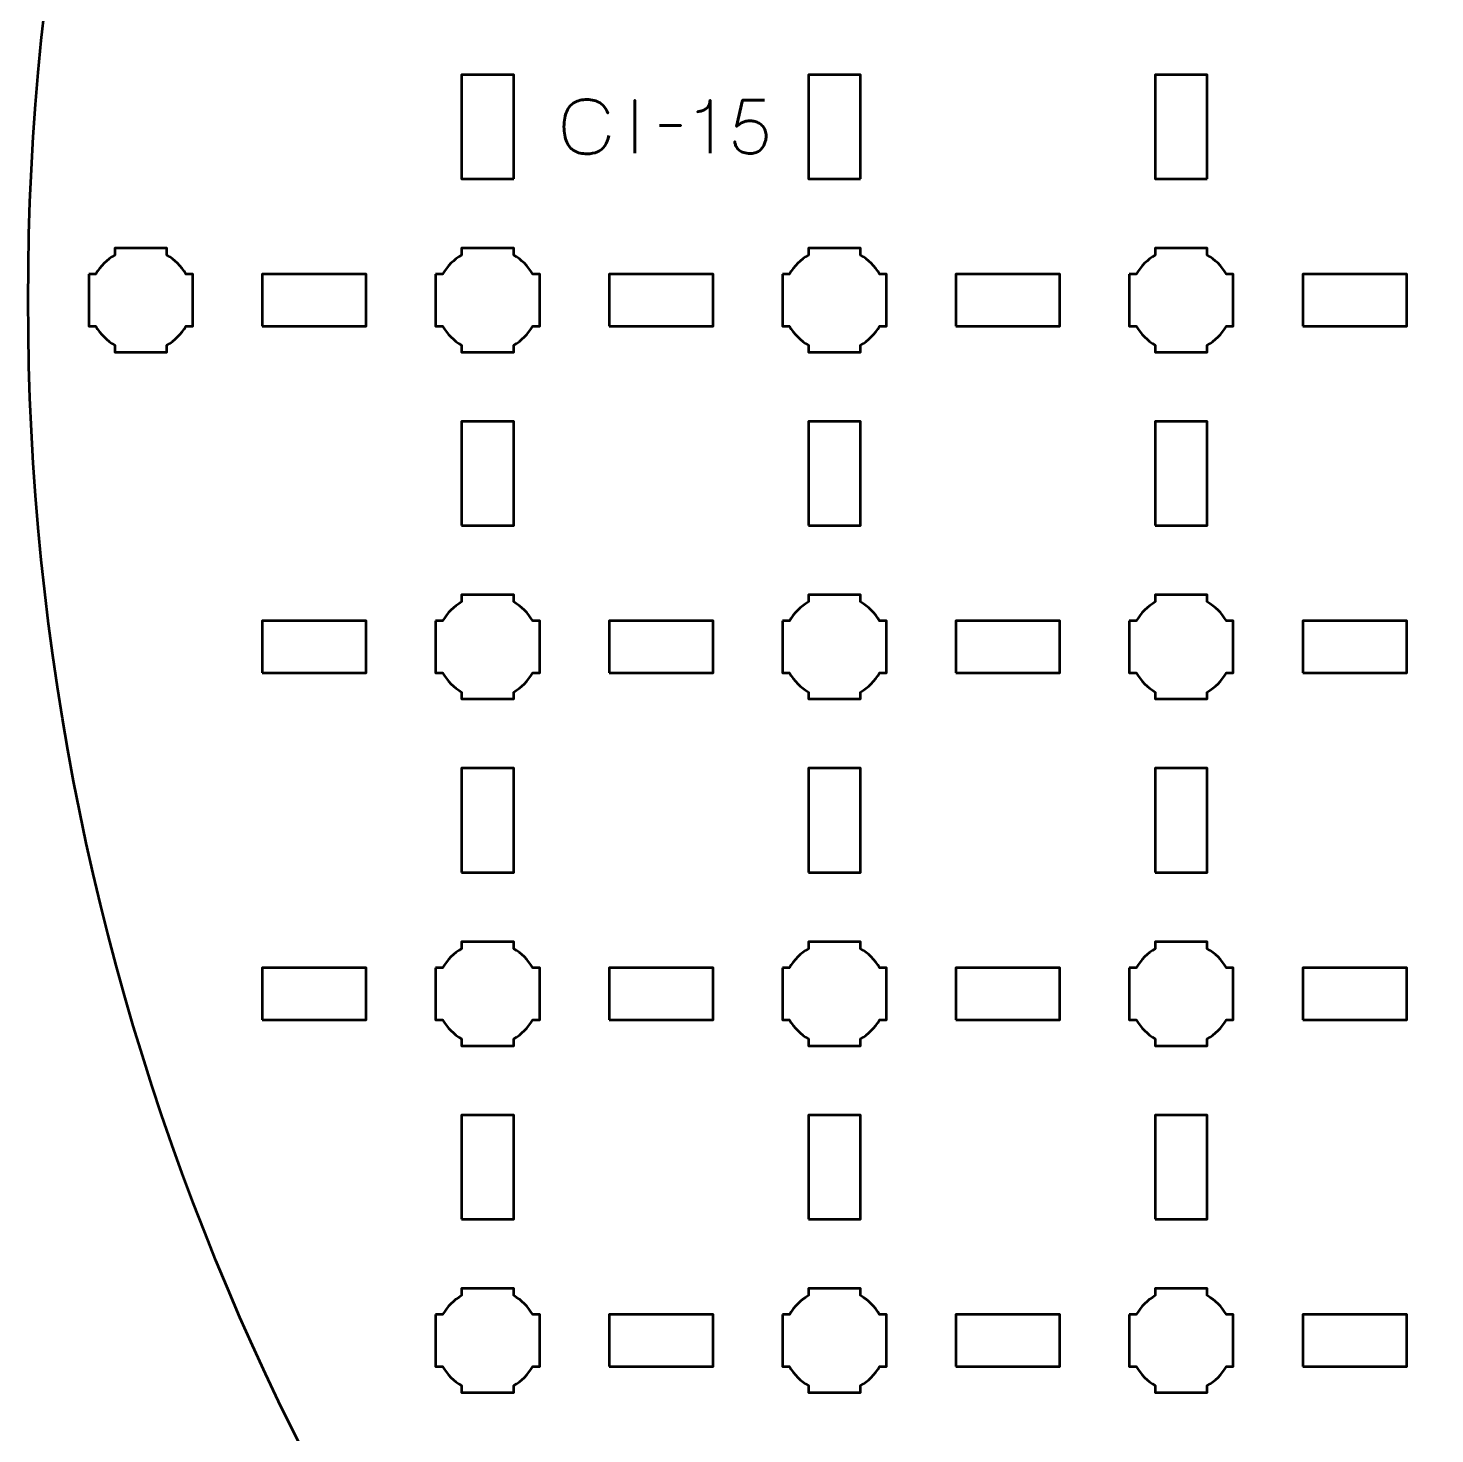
# Model space of a CAD drawing. Header units: centimetres. Extents: x -25.1 to 4.2, y -29.5 to -0.2.
# Drawn here: x -25.15 to -17.04, y -21.39 to -13.28 of the extents above; entities that cross this region are included whole.
import ezdxf

# ---------------------------------------------------------------- set-up
doc = ezdxf.new("R2010")
doc.units = ezdxf.units.CM
doc.header["$MEASUREMENT"] = 0
doc.layers.add('Layer 1', color=7, linetype='Continuous')

msp = doc.modelspace()

# ---------------------------------------------------------------- linework, layer by layer
at = {"layer": 'Layer 1', "lineweight": 53}
for points in [[(-23.8, -15), (-23.2, -15), (-23.2, -14.7), (-23.8, -14.7), (-23.8, -15)], [(-21.8, -15), (-21.2, -15), (-21.2, -14.7), (-21.8, -14.7), (-21.8, -15)], [(-19.8, -15), (-19.2, -15), (-19.2, -14.7), (-19.8, -14.7), (-19.8, -15)], [(-17.8, -15), (-17.2, -15), (-17.2, -14.7), (-17.8, -14.7), (-17.8, -15)], [(-22.65, -16.15), (-22.35, -16.15), (-22.35, -15.55), (-22.65, -15.55), (-22.65, -16.15)], [(-20.65, -16.15), (-20.35, -16.15), (-20.35, -15.55), (-20.65, -15.55), (-20.65, -16.15)], [(-18.65, -16.15), (-18.35, -16.15), (-18.35, -15.55), (-18.65, -15.55), (-18.65, -16.15)], [(-23.8, -17), (-23.2, -17), (-23.2, -16.7), (-23.8, -16.7), (-23.8, -17)], [(-21.8, -17), (-21.2, -17), (-21.2, -16.7), (-21.8, -16.7), (-21.8, -17)], [(-19.8, -17), (-19.2, -17), (-19.2, -16.7), (-19.8, -16.7), (-19.8, -17)], [(-17.8, -17), (-17.2, -17), (-17.2, -16.7), (-17.8, -16.7), (-17.8, -17)], [(-22.65, -18.15), (-22.35, -18.15), (-22.35, -17.55), (-22.65, -17.55), (-22.65, -18.15)], [(-20.65, -18.15), (-20.35, -18.15), (-20.35, -17.55), (-20.65, -17.55), (-20.65, -18.15)], [(-18.65, -18.15), (-18.35, -18.15), (-18.35, -17.55), (-18.65, -17.55), (-18.65, -18.15)], [(-23.8, -19), (-23.2, -19), (-23.2, -18.7), (-23.8, -18.7), (-23.8, -19)], [(-21.8, -19), (-21.2, -19), (-21.2, -18.7), (-21.8, -18.7), (-21.8, -19)], [(-19.8, -19), (-19.2, -19), (-19.2, -18.7), (-19.8, -18.7), (-19.8, -19)], [(-17.8, -19), (-17.2, -19), (-17.2, -18.7), (-17.8, -18.7), (-17.8, -19)], [(-22.65, -20.15), (-22.35, -20.15), (-22.35, -19.55), (-22.65, -19.55), (-22.65, -20.15)], [(-20.65, -20.15), (-20.35, -20.15), (-20.35, -19.55), (-20.65, -19.55), (-20.65, -20.15)], [(-18.65, -20.15), (-18.35, -20.15), (-18.35, -19.55), (-18.65, -19.55), (-18.65, -20.15)], [(-21.8, -21), (-21.2, -21), (-21.2, -20.7), (-21.8, -20.7), (-21.8, -21)], [(-19.8, -21), (-19.2, -21), (-19.2, -20.7), (-19.8, -20.7), (-19.8, -21)], [(-17.8, -21), (-17.2, -21), (-17.2, -20.7), (-17.8, -20.7), (-17.8, -21)]]:
    msp.add_lwpolyline(points, close=True, dxfattribs=at)
at = {"layer": 'Layer 1', "color": 250, "lineweight": 53}
msp.add_ellipse((-10.5, -14.85), major_axis=(0, 14.65), ratio=1, dxfattribs=at)
at = {"layer": 'Layer 1', "lineweight": 53}
for points, knots in [([(-22.35002, -14.15), (-22.35002, -14.15), (-22.65002, -14.15), (-22.65002, -14.15), (-22.65002, -14.15), (-22.65002, -14.15), (-22.65002, -13.55), (-22.65002, -13.55), (-22.65002, -13.55), (-22.65002, -13.55), (-22.35002, -13.55), (-22.35002, -13.55), (-22.35002, -13.55), (-22.35002, -13.55), (-22.35002, -14.15), (-22.35002, -14.15)], [0, 0, 0, 0, 0.25, 0.25, 0.25, 0.25, 0.5, 0.5, 0.5, 0.5, 0.75, 0.75, 0.75, 0.75, 1, 1, 1, 1]), ([(-20.35002, -14.15), (-20.35002, -14.15), (-20.65002, -14.15), (-20.65002, -14.15), (-20.65002, -14.15), (-20.65002, -14.15), (-20.65002, -13.55), (-20.65002, -13.55), (-20.65002, -13.55), (-20.65002, -13.55), (-20.35002, -13.55), (-20.35002, -13.55), (-20.35002, -13.55), (-20.35002, -13.55), (-20.35002, -14.15), (-20.35002, -14.15)], [0, 0, 0, 0, 0.25, 0.25, 0.25, 0.25, 0.5, 0.5, 0.5, 0.5, 0.75, 0.75, 0.75, 0.75, 1, 1, 1, 1]), ([(-18.35002, -14.15), (-18.35002, -14.15), (-18.65002, -14.15), (-18.65002, -14.15), (-18.65002, -14.15), (-18.65002, -14.15), (-18.65002, -13.55), (-18.65002, -13.55), (-18.65002, -13.55), (-18.65002, -13.55), (-18.35002, -13.55), (-18.35002, -13.55), (-18.35002, -13.55), (-18.35002, -13.55), (-18.35002, -14.15), (-18.35002, -14.15)], [0, 0, 0, 0, 0.25, 0.25, 0.25, 0.25, 0.5, 0.5, 0.5, 0.5, 0.75, 0.75, 0.75, 0.75, 1, 1, 1, 1]), ([(-24.8, -14.7), (-24.8, -14.7), (-24.75985, -14.7), (-24.75985, -14.7), (-24.75985, -14.7), (-24.7335, -14.65447), (-24.69553, -14.6165), (-24.65, -14.59015), (-24.65, -14.59015), (-24.65, -14.59015), (-24.65, -14.55), (-24.65, -14.55), (-24.65, -14.55), (-24.65, -14.55), (-24.5, -14.55), (-24.5, -14.55), (-24.5, -14.55), (-24.5, -14.55), (-24.35, -14.55), (-24.35, -14.55), (-24.35, -14.55), (-24.35, -14.55), (-24.35, -14.59015), (-24.35, -14.59015), (-24.35, -14.59015), (-24.30447, -14.6165), (-24.2665, -14.65447), (-24.24015, -14.7), (-24.24015, -14.7), (-24.24015, -14.7), (-24.2, -14.7), (-24.2, -14.7), (-24.2, -14.7), (-24.2, -14.7), (-24.2, -14.85), (-24.2, -14.85), (-24.2, -14.85), (-24.2, -14.85), (-24.2, -15), (-24.2, -15), (-24.2, -15), (-24.2, -15), (-24.24015, -15), (-24.24015, -15), (-24.24015, -15), (-24.2665, -15.04553), (-24.30447, -15.0835), (-24.35, -15.10985), (-24.35, -15.10985), (-24.35, -15.10985), (-24.35, -15.15), (-24.35, -15.15), (-24.35, -15.15), (-24.35, -15.15), (-24.5, -15.15), (-24.5, -15.15), (-24.5, -15.15), (-24.5, -15.15), (-24.65, -15.15), (-24.65, -15.15), (-24.65, -15.15), (-24.65, -15.15), (-24.65, -15.10985), (-24.65, -15.10985), (-24.65, -15.10985), (-24.69553, -15.0835), (-24.7335, -15.04553), (-24.75985, -15), (-24.75985, -15), (-24.75985, -15), (-24.8, -15), (-24.8, -15), (-24.8, -15), (-24.8, -15), (-24.8, -14.85), (-24.8, -14.85), (-24.8, -14.85), (-24.8, -14.85), (-24.8, -14.7), (-24.8, -14.7)], [0, 0, 0, 0, 0.05, 0.05, 0.05, 0.05, 0.1, 0.1, 0.1, 0.1, 0.15, 0.15, 0.15, 0.15, 0.2, 0.2, 0.2, 0.2, 0.25, 0.25, 0.25, 0.25, 0.3, 0.3, 0.3, 0.3, 0.35, 0.35, 0.35, 0.35, 0.4, 0.4, 0.4, 0.4, 0.45, 0.45, 0.45, 0.45, 0.5, 0.5, 0.5, 0.5, 0.55, 0.55, 0.55, 0.55, 0.6, 0.6, 0.6, 0.6, 0.65, 0.65, 0.65, 0.65, 0.7, 0.7, 0.7, 0.7, 0.75, 0.75, 0.75, 0.75, 0.8, 0.8, 0.8, 0.8, 0.85, 0.85, 0.85, 0.85, 0.9, 0.9, 0.9, 0.9, 0.95, 0.95, 0.95, 0.95, 1, 1, 1, 1]), ([(-22.8, -14.7), (-22.8, -14.7), (-22.75985, -14.7), (-22.75985, -14.7), (-22.75985, -14.7), (-22.7335, -14.65447), (-22.69553, -14.6165), (-22.65, -14.59015), (-22.65, -14.59015), (-22.65, -14.59015), (-22.65, -14.55), (-22.65, -14.55), (-22.65, -14.55), (-22.65, -14.55), (-22.5, -14.55), (-22.5, -14.55), (-22.5, -14.55), (-22.5, -14.55), (-22.35, -14.55), (-22.35, -14.55), (-22.35, -14.55), (-22.35, -14.55), (-22.35, -14.59015), (-22.35, -14.59015), (-22.35, -14.59015), (-22.30447, -14.6165), (-22.2665, -14.65447), (-22.24015, -14.7), (-22.24015, -14.7), (-22.24015, -14.7), (-22.2, -14.7), (-22.2, -14.7), (-22.2, -14.7), (-22.2, -14.7), (-22.2, -14.85), (-22.2, -14.85), (-22.2, -14.85), (-22.2, -14.85), (-22.2, -15), (-22.2, -15), (-22.2, -15), (-22.2, -15), (-22.24015, -15), (-22.24015, -15), (-22.24015, -15), (-22.2665, -15.04553), (-22.30447, -15.0835), (-22.35, -15.10985), (-22.35, -15.10985), (-22.35, -15.10985), (-22.35, -15.15), (-22.35, -15.15), (-22.35, -15.15), (-22.35, -15.15), (-22.5, -15.15), (-22.5, -15.15), (-22.5, -15.15), (-22.5, -15.15), (-22.65, -15.15), (-22.65, -15.15), (-22.65, -15.15), (-22.65, -15.15), (-22.65, -15.10985), (-22.65, -15.10985), (-22.65, -15.10985), (-22.69553, -15.0835), (-22.7335, -15.04553), (-22.75985, -15), (-22.75985, -15), (-22.75985, -15), (-22.8, -15), (-22.8, -15), (-22.8, -15), (-22.8, -15), (-22.8, -14.85), (-22.8, -14.85), (-22.8, -14.85), (-22.8, -14.85), (-22.8, -14.7), (-22.8, -14.7)], [0, 0, 0, 0, 0.05, 0.05, 0.05, 0.05, 0.1, 0.1, 0.1, 0.1, 0.15, 0.15, 0.15, 0.15, 0.2, 0.2, 0.2, 0.2, 0.25, 0.25, 0.25, 0.25, 0.3, 0.3, 0.3, 0.3, 0.35, 0.35, 0.35, 0.35, 0.4, 0.4, 0.4, 0.4, 0.45, 0.45, 0.45, 0.45, 0.5, 0.5, 0.5, 0.5, 0.55, 0.55, 0.55, 0.55, 0.6, 0.6, 0.6, 0.6, 0.65, 0.65, 0.65, 0.65, 0.7, 0.7, 0.7, 0.7, 0.75, 0.75, 0.75, 0.75, 0.8, 0.8, 0.8, 0.8, 0.85, 0.85, 0.85, 0.85, 0.9, 0.9, 0.9, 0.9, 0.95, 0.95, 0.95, 0.95, 1, 1, 1, 1]), ([(-20.8, -14.7), (-20.8, -14.7), (-20.75985, -14.7), (-20.75985, -14.7), (-20.75985, -14.7), (-20.7335, -14.65447), (-20.69553, -14.6165), (-20.65, -14.59015), (-20.65, -14.59015), (-20.65, -14.59015), (-20.65, -14.55), (-20.65, -14.55), (-20.65, -14.55), (-20.65, -14.55), (-20.5, -14.55), (-20.5, -14.55), (-20.5, -14.55), (-20.5, -14.55), (-20.35, -14.55), (-20.35, -14.55), (-20.35, -14.55), (-20.35, -14.55), (-20.35, -14.59015), (-20.35, -14.59015), (-20.35, -14.59015), (-20.30447, -14.6165), (-20.2665, -14.65447), (-20.24015, -14.7), (-20.24015, -14.7), (-20.24015, -14.7), (-20.2, -14.7), (-20.2, -14.7), (-20.2, -14.7), (-20.2, -14.7), (-20.2, -14.85), (-20.2, -14.85), (-20.2, -14.85), (-20.2, -14.85), (-20.2, -15), (-20.2, -15), (-20.2, -15), (-20.2, -15), (-20.24015, -15), (-20.24015, -15), (-20.24015, -15), (-20.2665, -15.04553), (-20.30447, -15.0835), (-20.35, -15.10985), (-20.35, -15.10985), (-20.35, -15.10985), (-20.35, -15.15), (-20.35, -15.15), (-20.35, -15.15), (-20.35, -15.15), (-20.5, -15.15), (-20.5, -15.15), (-20.5, -15.15), (-20.5, -15.15), (-20.65, -15.15), (-20.65, -15.15), (-20.65, -15.15), (-20.65, -15.15), (-20.65, -15.10985), (-20.65, -15.10985), (-20.65, -15.10985), (-20.69553, -15.0835), (-20.7335, -15.04553), (-20.75985, -15), (-20.75985, -15), (-20.75985, -15), (-20.8, -15), (-20.8, -15), (-20.8, -15), (-20.8, -15), (-20.8, -14.85), (-20.8, -14.85), (-20.8, -14.85), (-20.8, -14.85), (-20.8, -14.7), (-20.8, -14.7)], [0, 0, 0, 0, 0.05, 0.05, 0.05, 0.05, 0.1, 0.1, 0.1, 0.1, 0.15, 0.15, 0.15, 0.15, 0.2, 0.2, 0.2, 0.2, 0.25, 0.25, 0.25, 0.25, 0.3, 0.3, 0.3, 0.3, 0.35, 0.35, 0.35, 0.35, 0.4, 0.4, 0.4, 0.4, 0.45, 0.45, 0.45, 0.45, 0.5, 0.5, 0.5, 0.5, 0.55, 0.55, 0.55, 0.55, 0.6, 0.6, 0.6, 0.6, 0.65, 0.65, 0.65, 0.65, 0.7, 0.7, 0.7, 0.7, 0.75, 0.75, 0.75, 0.75, 0.8, 0.8, 0.8, 0.8, 0.85, 0.85, 0.85, 0.85, 0.9, 0.9, 0.9, 0.9, 0.95, 0.95, 0.95, 0.95, 1, 1, 1, 1]), ([(-18.8, -14.7), (-18.8, -14.7), (-18.75985, -14.7), (-18.75985, -14.7), (-18.75985, -14.7), (-18.7335, -14.65447), (-18.69553, -14.6165), (-18.65, -14.59015), (-18.65, -14.59015), (-18.65, -14.59015), (-18.65, -14.55), (-18.65, -14.55), (-18.65, -14.55), (-18.65, -14.55), (-18.5, -14.55), (-18.5, -14.55), (-18.5, -14.55), (-18.5, -14.55), (-18.35, -14.55), (-18.35, -14.55), (-18.35, -14.55), (-18.35, -14.55), (-18.35, -14.59015), (-18.35, -14.59015), (-18.35, -14.59015), (-18.30447, -14.6165), (-18.2665, -14.65447), (-18.24015, -14.7), (-18.24015, -14.7), (-18.24015, -14.7), (-18.2, -14.7), (-18.2, -14.7), (-18.2, -14.7), (-18.2, -14.7), (-18.2, -14.85), (-18.2, -14.85), (-18.2, -14.85), (-18.2, -14.85), (-18.2, -15), (-18.2, -15), (-18.2, -15), (-18.2, -15), (-18.24015, -15), (-18.24015, -15), (-18.24015, -15), (-18.2665, -15.04553), (-18.30447, -15.0835), (-18.35, -15.10985), (-18.35, -15.10985), (-18.35, -15.10985), (-18.35, -15.15), (-18.35, -15.15), (-18.35, -15.15), (-18.35, -15.15), (-18.5, -15.15), (-18.5, -15.15), (-18.5, -15.15), (-18.5, -15.15), (-18.65, -15.15), (-18.65, -15.15), (-18.65, -15.15), (-18.65, -15.15), (-18.65, -15.10985), (-18.65, -15.10985), (-18.65, -15.10985), (-18.69553, -15.0835), (-18.7335, -15.04553), (-18.75985, -15), (-18.75985, -15), (-18.75985, -15), (-18.8, -15), (-18.8, -15), (-18.8, -15), (-18.8, -15), (-18.8, -14.85), (-18.8, -14.85), (-18.8, -14.85), (-18.8, -14.85), (-18.8, -14.7), (-18.8, -14.7)], [0, 0, 0, 0, 0.05, 0.05, 0.05, 0.05, 0.1, 0.1, 0.1, 0.1, 0.15, 0.15, 0.15, 0.15, 0.2, 0.2, 0.2, 0.2, 0.25, 0.25, 0.25, 0.25, 0.3, 0.3, 0.3, 0.3, 0.35, 0.35, 0.35, 0.35, 0.4, 0.4, 0.4, 0.4, 0.45, 0.45, 0.45, 0.45, 0.5, 0.5, 0.5, 0.5, 0.55, 0.55, 0.55, 0.55, 0.6, 0.6, 0.6, 0.6, 0.65, 0.65, 0.65, 0.65, 0.7, 0.7, 0.7, 0.7, 0.75, 0.75, 0.75, 0.75, 0.8, 0.8, 0.8, 0.8, 0.85, 0.85, 0.85, 0.85, 0.9, 0.9, 0.9, 0.9, 0.95, 0.95, 0.95, 0.95, 1, 1, 1, 1]), ([(-22.8, -16.7), (-22.8, -16.7), (-22.75985, -16.7), (-22.75985, -16.7), (-22.75985, -16.7), (-22.7335, -16.65447), (-22.69553, -16.6165), (-22.65, -16.59015), (-22.65, -16.59015), (-22.65, -16.59015), (-22.65, -16.55), (-22.65, -16.55), (-22.65, -16.55), (-22.65, -16.55), (-22.5, -16.55), (-22.5, -16.55), (-22.5, -16.55), (-22.5, -16.55), (-22.35, -16.55), (-22.35, -16.55), (-22.35, -16.55), (-22.35, -16.55), (-22.35, -16.59015), (-22.35, -16.59015), (-22.35, -16.59015), (-22.30447, -16.6165), (-22.2665, -16.65447), (-22.24015, -16.7), (-22.24015, -16.7), (-22.24015, -16.7), (-22.2, -16.7), (-22.2, -16.7), (-22.2, -16.7), (-22.2, -16.7), (-22.2, -16.85), (-22.2, -16.85), (-22.2, -16.85), (-22.2, -16.85), (-22.2, -17), (-22.2, -17), (-22.2, -17), (-22.2, -17), (-22.24015, -17), (-22.24015, -17), (-22.24015, -17), (-22.2665, -17.04553), (-22.30447, -17.0835), (-22.35, -17.10985), (-22.35, -17.10985), (-22.35, -17.10985), (-22.35, -17.15), (-22.35, -17.15), (-22.35, -17.15), (-22.35, -17.15), (-22.5, -17.15), (-22.5, -17.15), (-22.5, -17.15), (-22.5, -17.15), (-22.65, -17.15), (-22.65, -17.15), (-22.65, -17.15), (-22.65, -17.15), (-22.65, -17.10985), (-22.65, -17.10985), (-22.65, -17.10985), (-22.69553, -17.0835), (-22.7335, -17.04553), (-22.75985, -17), (-22.75985, -17), (-22.75985, -17), (-22.8, -17), (-22.8, -17), (-22.8, -17), (-22.8, -17), (-22.8, -16.85), (-22.8, -16.85), (-22.8, -16.85), (-22.8, -16.85), (-22.8, -16.7), (-22.8, -16.7)], [0, 0, 0, 0, 0.05, 0.05, 0.05, 0.05, 0.1, 0.1, 0.1, 0.1, 0.15, 0.15, 0.15, 0.15, 0.2, 0.2, 0.2, 0.2, 0.25, 0.25, 0.25, 0.25, 0.3, 0.3, 0.3, 0.3, 0.35, 0.35, 0.35, 0.35, 0.4, 0.4, 0.4, 0.4, 0.45, 0.45, 0.45, 0.45, 0.5, 0.5, 0.5, 0.5, 0.55, 0.55, 0.55, 0.55, 0.6, 0.6, 0.6, 0.6, 0.65, 0.65, 0.65, 0.65, 0.7, 0.7, 0.7, 0.7, 0.75, 0.75, 0.75, 0.75, 0.8, 0.8, 0.8, 0.8, 0.85, 0.85, 0.85, 0.85, 0.9, 0.9, 0.9, 0.9, 0.95, 0.95, 0.95, 0.95, 1, 1, 1, 1]), ([(-20.8, -16.7), (-20.8, -16.7), (-20.75985, -16.7), (-20.75985, -16.7), (-20.75985, -16.7), (-20.7335, -16.65447), (-20.69553, -16.6165), (-20.65, -16.59015), (-20.65, -16.59015), (-20.65, -16.59015), (-20.65, -16.55), (-20.65, -16.55), (-20.65, -16.55), (-20.65, -16.55), (-20.5, -16.55), (-20.5, -16.55), (-20.5, -16.55), (-20.5, -16.55), (-20.35, -16.55), (-20.35, -16.55), (-20.35, -16.55), (-20.35, -16.55), (-20.35, -16.59015), (-20.35, -16.59015), (-20.35, -16.59015), (-20.30447, -16.6165), (-20.2665, -16.65447), (-20.24015, -16.7), (-20.24015, -16.7), (-20.24015, -16.7), (-20.2, -16.7), (-20.2, -16.7), (-20.2, -16.7), (-20.2, -16.7), (-20.2, -16.85), (-20.2, -16.85), (-20.2, -16.85), (-20.2, -16.85), (-20.2, -17), (-20.2, -17), (-20.2, -17), (-20.2, -17), (-20.24015, -17), (-20.24015, -17), (-20.24015, -17), (-20.2665, -17.04553), (-20.30447, -17.0835), (-20.35, -17.10985), (-20.35, -17.10985), (-20.35, -17.10985), (-20.35, -17.15), (-20.35, -17.15), (-20.35, -17.15), (-20.35, -17.15), (-20.5, -17.15), (-20.5, -17.15), (-20.5, -17.15), (-20.5, -17.15), (-20.65, -17.15), (-20.65, -17.15), (-20.65, -17.15), (-20.65, -17.15), (-20.65, -17.10985), (-20.65, -17.10985), (-20.65, -17.10985), (-20.69553, -17.0835), (-20.7335, -17.04553), (-20.75985, -17), (-20.75985, -17), (-20.75985, -17), (-20.8, -17), (-20.8, -17), (-20.8, -17), (-20.8, -17), (-20.8, -16.85), (-20.8, -16.85), (-20.8, -16.85), (-20.8, -16.85), (-20.8, -16.7), (-20.8, -16.7)], [0, 0, 0, 0, 0.05, 0.05, 0.05, 0.05, 0.1, 0.1, 0.1, 0.1, 0.15, 0.15, 0.15, 0.15, 0.2, 0.2, 0.2, 0.2, 0.25, 0.25, 0.25, 0.25, 0.3, 0.3, 0.3, 0.3, 0.35, 0.35, 0.35, 0.35, 0.4, 0.4, 0.4, 0.4, 0.45, 0.45, 0.45, 0.45, 0.5, 0.5, 0.5, 0.5, 0.55, 0.55, 0.55, 0.55, 0.6, 0.6, 0.6, 0.6, 0.65, 0.65, 0.65, 0.65, 0.7, 0.7, 0.7, 0.7, 0.75, 0.75, 0.75, 0.75, 0.8, 0.8, 0.8, 0.8, 0.85, 0.85, 0.85, 0.85, 0.9, 0.9, 0.9, 0.9, 0.95, 0.95, 0.95, 0.95, 1, 1, 1, 1]), ([(-18.8, -16.7), (-18.8, -16.7), (-18.75985, -16.7), (-18.75985, -16.7), (-18.75985, -16.7), (-18.7335, -16.65447), (-18.69553, -16.6165), (-18.65, -16.59015), (-18.65, -16.59015), (-18.65, -16.59015), (-18.65, -16.55), (-18.65, -16.55), (-18.65, -16.55), (-18.65, -16.55), (-18.5, -16.55), (-18.5, -16.55), (-18.5, -16.55), (-18.5, -16.55), (-18.35, -16.55), (-18.35, -16.55), (-18.35, -16.55), (-18.35, -16.55), (-18.35, -16.59015), (-18.35, -16.59015), (-18.35, -16.59015), (-18.30447, -16.6165), (-18.2665, -16.65447), (-18.24015, -16.7), (-18.24015, -16.7), (-18.24015, -16.7), (-18.2, -16.7), (-18.2, -16.7), (-18.2, -16.7), (-18.2, -16.7), (-18.2, -16.85), (-18.2, -16.85), (-18.2, -16.85), (-18.2, -16.85), (-18.2, -17), (-18.2, -17), (-18.2, -17), (-18.2, -17), (-18.24015, -17), (-18.24015, -17), (-18.24015, -17), (-18.2665, -17.04553), (-18.30447, -17.0835), (-18.35, -17.10985), (-18.35, -17.10985), (-18.35, -17.10985), (-18.35, -17.15), (-18.35, -17.15), (-18.35, -17.15), (-18.35, -17.15), (-18.5, -17.15), (-18.5, -17.15), (-18.5, -17.15), (-18.5, -17.15), (-18.65, -17.15), (-18.65, -17.15), (-18.65, -17.15), (-18.65, -17.15), (-18.65, -17.10985), (-18.65, -17.10985), (-18.65, -17.10985), (-18.69553, -17.0835), (-18.7335, -17.04553), (-18.75985, -17), (-18.75985, -17), (-18.75985, -17), (-18.8, -17), (-18.8, -17), (-18.8, -17), (-18.8, -17), (-18.8, -16.85), (-18.8, -16.85), (-18.8, -16.85), (-18.8, -16.85), (-18.8, -16.7), (-18.8, -16.7)], [0, 0, 0, 0, 0.05, 0.05, 0.05, 0.05, 0.1, 0.1, 0.1, 0.1, 0.15, 0.15, 0.15, 0.15, 0.2, 0.2, 0.2, 0.2, 0.25, 0.25, 0.25, 0.25, 0.3, 0.3, 0.3, 0.3, 0.35, 0.35, 0.35, 0.35, 0.4, 0.4, 0.4, 0.4, 0.45, 0.45, 0.45, 0.45, 0.5, 0.5, 0.5, 0.5, 0.55, 0.55, 0.55, 0.55, 0.6, 0.6, 0.6, 0.6, 0.65, 0.65, 0.65, 0.65, 0.7, 0.7, 0.7, 0.7, 0.75, 0.75, 0.75, 0.75, 0.8, 0.8, 0.8, 0.8, 0.85, 0.85, 0.85, 0.85, 0.9, 0.9, 0.9, 0.9, 0.95, 0.95, 0.95, 0.95, 1, 1, 1, 1]), ([(-22.8, -18.7), (-22.8, -18.7), (-22.75985, -18.7), (-22.75985, -18.7), (-22.75985, -18.7), (-22.7335, -18.65447), (-22.69553, -18.6165), (-22.65, -18.59015), (-22.65, -18.59015), (-22.65, -18.59015), (-22.65, -18.55), (-22.65, -18.55), (-22.65, -18.55), (-22.65, -18.55), (-22.5, -18.55), (-22.5, -18.55), (-22.5, -18.55), (-22.5, -18.55), (-22.35, -18.55), (-22.35, -18.55), (-22.35, -18.55), (-22.35, -18.55), (-22.35, -18.59015), (-22.35, -18.59015), (-22.35, -18.59015), (-22.30447, -18.6165), (-22.2665, -18.65447), (-22.24015, -18.7), (-22.24015, -18.7), (-22.24015, -18.7), (-22.2, -18.7), (-22.2, -18.7), (-22.2, -18.7), (-22.2, -18.7), (-22.2, -18.85), (-22.2, -18.85), (-22.2, -18.85), (-22.2, -18.85), (-22.2, -19), (-22.2, -19), (-22.2, -19), (-22.2, -19), (-22.24015, -19), (-22.24015, -19), (-22.24015, -19), (-22.2665, -19.04553), (-22.30447, -19.0835), (-22.35, -19.10985), (-22.35, -19.10985), (-22.35, -19.10985), (-22.35, -19.15), (-22.35, -19.15), (-22.35, -19.15), (-22.35, -19.15), (-22.5, -19.15), (-22.5, -19.15), (-22.5, -19.15), (-22.5, -19.15), (-22.65, -19.15), (-22.65, -19.15), (-22.65, -19.15), (-22.65, -19.15), (-22.65, -19.10985), (-22.65, -19.10985), (-22.65, -19.10985), (-22.69553, -19.0835), (-22.7335, -19.04553), (-22.75985, -19), (-22.75985, -19), (-22.75985, -19), (-22.8, -19), (-22.8, -19), (-22.8, -19), (-22.8, -19), (-22.8, -18.85), (-22.8, -18.85), (-22.8, -18.85), (-22.8, -18.85), (-22.8, -18.7), (-22.8, -18.7)], [0, 0, 0, 0, 0.05, 0.05, 0.05, 0.05, 0.1, 0.1, 0.1, 0.1, 0.15, 0.15, 0.15, 0.15, 0.2, 0.2, 0.2, 0.2, 0.25, 0.25, 0.25, 0.25, 0.3, 0.3, 0.3, 0.3, 0.35, 0.35, 0.35, 0.35, 0.4, 0.4, 0.4, 0.4, 0.45, 0.45, 0.45, 0.45, 0.5, 0.5, 0.5, 0.5, 0.55, 0.55, 0.55, 0.55, 0.6, 0.6, 0.6, 0.6, 0.65, 0.65, 0.65, 0.65, 0.7, 0.7, 0.7, 0.7, 0.75, 0.75, 0.75, 0.75, 0.8, 0.8, 0.8, 0.8, 0.85, 0.85, 0.85, 0.85, 0.9, 0.9, 0.9, 0.9, 0.95, 0.95, 0.95, 0.95, 1, 1, 1, 1]), ([(-20.8, -18.7), (-20.8, -18.7), (-20.75985, -18.7), (-20.75985, -18.7), (-20.75985, -18.7), (-20.7335, -18.65447), (-20.69553, -18.6165), (-20.65, -18.59015), (-20.65, -18.59015), (-20.65, -18.59015), (-20.65, -18.55), (-20.65, -18.55), (-20.65, -18.55), (-20.65, -18.55), (-20.5, -18.55), (-20.5, -18.55), (-20.5, -18.55), (-20.5, -18.55), (-20.35, -18.55), (-20.35, -18.55), (-20.35, -18.55), (-20.35, -18.55), (-20.35, -18.59015), (-20.35, -18.59015), (-20.35, -18.59015), (-20.30447, -18.6165), (-20.2665, -18.65447), (-20.24015, -18.7), (-20.24015, -18.7), (-20.24015, -18.7), (-20.2, -18.7), (-20.2, -18.7), (-20.2, -18.7), (-20.2, -18.7), (-20.2, -18.85), (-20.2, -18.85), (-20.2, -18.85), (-20.2, -18.85), (-20.2, -19), (-20.2, -19), (-20.2, -19), (-20.2, -19), (-20.24015, -19), (-20.24015, -19), (-20.24015, -19), (-20.2665, -19.04553), (-20.30447, -19.0835), (-20.35, -19.10985), (-20.35, -19.10985), (-20.35, -19.10985), (-20.35, -19.15), (-20.35, -19.15), (-20.35, -19.15), (-20.35, -19.15), (-20.5, -19.15), (-20.5, -19.15), (-20.5, -19.15), (-20.5, -19.15), (-20.65, -19.15), (-20.65, -19.15), (-20.65, -19.15), (-20.65, -19.15), (-20.65, -19.10985), (-20.65, -19.10985), (-20.65, -19.10985), (-20.69553, -19.0835), (-20.7335, -19.04553), (-20.75985, -19), (-20.75985, -19), (-20.75985, -19), (-20.8, -19), (-20.8, -19), (-20.8, -19), (-20.8, -19), (-20.8, -18.85), (-20.8, -18.85), (-20.8, -18.85), (-20.8, -18.85), (-20.8, -18.7), (-20.8, -18.7)], [0, 0, 0, 0, 0.05, 0.05, 0.05, 0.05, 0.1, 0.1, 0.1, 0.1, 0.15, 0.15, 0.15, 0.15, 0.2, 0.2, 0.2, 0.2, 0.25, 0.25, 0.25, 0.25, 0.3, 0.3, 0.3, 0.3, 0.35, 0.35, 0.35, 0.35, 0.4, 0.4, 0.4, 0.4, 0.45, 0.45, 0.45, 0.45, 0.5, 0.5, 0.5, 0.5, 0.55, 0.55, 0.55, 0.55, 0.6, 0.6, 0.6, 0.6, 0.65, 0.65, 0.65, 0.65, 0.7, 0.7, 0.7, 0.7, 0.75, 0.75, 0.75, 0.75, 0.8, 0.8, 0.8, 0.8, 0.85, 0.85, 0.85, 0.85, 0.9, 0.9, 0.9, 0.9, 0.95, 0.95, 0.95, 0.95, 1, 1, 1, 1]), ([(-18.8, -18.7), (-18.8, -18.7), (-18.75985, -18.7), (-18.75985, -18.7), (-18.75985, -18.7), (-18.7335, -18.65447), (-18.69553, -18.6165), (-18.65, -18.59015), (-18.65, -18.59015), (-18.65, -18.59015), (-18.65, -18.55), (-18.65, -18.55), (-18.65, -18.55), (-18.65, -18.55), (-18.5, -18.55), (-18.5, -18.55), (-18.5, -18.55), (-18.5, -18.55), (-18.35, -18.55), (-18.35, -18.55), (-18.35, -18.55), (-18.35, -18.55), (-18.35, -18.59015), (-18.35, -18.59015), (-18.35, -18.59015), (-18.30447, -18.6165), (-18.2665, -18.65447), (-18.24015, -18.7), (-18.24015, -18.7), (-18.24015, -18.7), (-18.2, -18.7), (-18.2, -18.7), (-18.2, -18.7), (-18.2, -18.7), (-18.2, -18.85), (-18.2, -18.85), (-18.2, -18.85), (-18.2, -18.85), (-18.2, -19), (-18.2, -19), (-18.2, -19), (-18.2, -19), (-18.24015, -19), (-18.24015, -19), (-18.24015, -19), (-18.2665, -19.04553), (-18.30447, -19.0835), (-18.35, -19.10985), (-18.35, -19.10985), (-18.35, -19.10985), (-18.35, -19.15), (-18.35, -19.15), (-18.35, -19.15), (-18.35, -19.15), (-18.5, -19.15), (-18.5, -19.15), (-18.5, -19.15), (-18.5, -19.15), (-18.65, -19.15), (-18.65, -19.15), (-18.65, -19.15), (-18.65, -19.15), (-18.65, -19.10985), (-18.65, -19.10985), (-18.65, -19.10985), (-18.69553, -19.0835), (-18.7335, -19.04553), (-18.75985, -19), (-18.75985, -19), (-18.75985, -19), (-18.8, -19), (-18.8, -19), (-18.8, -19), (-18.8, -19), (-18.8, -18.85), (-18.8, -18.85), (-18.8, -18.85), (-18.8, -18.85), (-18.8, -18.7), (-18.8, -18.7)], [0, 0, 0, 0, 0.05, 0.05, 0.05, 0.05, 0.1, 0.1, 0.1, 0.1, 0.15, 0.15, 0.15, 0.15, 0.2, 0.2, 0.2, 0.2, 0.25, 0.25, 0.25, 0.25, 0.3, 0.3, 0.3, 0.3, 0.35, 0.35, 0.35, 0.35, 0.4, 0.4, 0.4, 0.4, 0.45, 0.45, 0.45, 0.45, 0.5, 0.5, 0.5, 0.5, 0.55, 0.55, 0.55, 0.55, 0.6, 0.6, 0.6, 0.6, 0.65, 0.65, 0.65, 0.65, 0.7, 0.7, 0.7, 0.7, 0.75, 0.75, 0.75, 0.75, 0.8, 0.8, 0.8, 0.8, 0.85, 0.85, 0.85, 0.85, 0.9, 0.9, 0.9, 0.9, 0.95, 0.95, 0.95, 0.95, 1, 1, 1, 1]), ([(-22.8, -20.7), (-22.8, -20.7), (-22.75985, -20.7), (-22.75985, -20.7), (-22.75985, -20.7), (-22.7335, -20.65447), (-22.69553, -20.6165), (-22.65, -20.59015), (-22.65, -20.59015), (-22.65, -20.59015), (-22.65, -20.55), (-22.65, -20.55), (-22.65, -20.55), (-22.65, -20.55), (-22.5, -20.55), (-22.5, -20.55), (-22.5, -20.55), (-22.5, -20.55), (-22.35, -20.55), (-22.35, -20.55), (-22.35, -20.55), (-22.35, -20.55), (-22.35, -20.59015), (-22.35, -20.59015), (-22.35, -20.59015), (-22.30447, -20.6165), (-22.2665, -20.65447), (-22.24015, -20.7), (-22.24015, -20.7), (-22.24015, -20.7), (-22.2, -20.7), (-22.2, -20.7), (-22.2, -20.7), (-22.2, -20.7), (-22.2, -20.85), (-22.2, -20.85), (-22.2, -20.85), (-22.2, -20.85), (-22.2, -21), (-22.2, -21), (-22.2, -21), (-22.2, -21), (-22.24015, -21), (-22.24015, -21), (-22.24015, -21), (-22.2665, -21.04553), (-22.30447, -21.0835), (-22.35, -21.10985), (-22.35, -21.10985), (-22.35, -21.10985), (-22.35, -21.15), (-22.35, -21.15), (-22.35, -21.15), (-22.35, -21.15), (-22.5, -21.15), (-22.5, -21.15), (-22.5, -21.15), (-22.5, -21.15), (-22.65, -21.15), (-22.65, -21.15), (-22.65, -21.15), (-22.65, -21.15), (-22.65, -21.10985), (-22.65, -21.10985), (-22.65, -21.10985), (-22.69553, -21.0835), (-22.7335, -21.04553), (-22.75985, -21), (-22.75985, -21), (-22.75985, -21), (-22.8, -21), (-22.8, -21), (-22.8, -21), (-22.8, -21), (-22.8, -20.85), (-22.8, -20.85), (-22.8, -20.85), (-22.8, -20.85), (-22.8, -20.7), (-22.8, -20.7)], [0, 0, 0, 0, 0.05, 0.05, 0.05, 0.05, 0.1, 0.1, 0.1, 0.1, 0.15, 0.15, 0.15, 0.15, 0.2, 0.2, 0.2, 0.2, 0.25, 0.25, 0.25, 0.25, 0.3, 0.3, 0.3, 0.3, 0.35, 0.35, 0.35, 0.35, 0.4, 0.4, 0.4, 0.4, 0.45, 0.45, 0.45, 0.45, 0.5, 0.5, 0.5, 0.5, 0.55, 0.55, 0.55, 0.55, 0.6, 0.6, 0.6, 0.6, 0.65, 0.65, 0.65, 0.65, 0.7, 0.7, 0.7, 0.7, 0.75, 0.75, 0.75, 0.75, 0.8, 0.8, 0.8, 0.8, 0.85, 0.85, 0.85, 0.85, 0.9, 0.9, 0.9, 0.9, 0.95, 0.95, 0.95, 0.95, 1, 1, 1, 1]), ([(-20.8, -20.7), (-20.8, -20.7), (-20.75985, -20.7), (-20.75985, -20.7), (-20.75985, -20.7), (-20.7335, -20.65447), (-20.69553, -20.6165), (-20.65, -20.59015), (-20.65, -20.59015), (-20.65, -20.59015), (-20.65, -20.55), (-20.65, -20.55), (-20.65, -20.55), (-20.65, -20.55), (-20.5, -20.55), (-20.5, -20.55), (-20.5, -20.55), (-20.5, -20.55), (-20.35, -20.55), (-20.35, -20.55), (-20.35, -20.55), (-20.35, -20.55), (-20.35, -20.59015), (-20.35, -20.59015), (-20.35, -20.59015), (-20.30447, -20.6165), (-20.2665, -20.65447), (-20.24015, -20.7), (-20.24015, -20.7), (-20.24015, -20.7), (-20.2, -20.7), (-20.2, -20.7), (-20.2, -20.7), (-20.2, -20.7), (-20.2, -20.85), (-20.2, -20.85), (-20.2, -20.85), (-20.2, -20.85), (-20.2, -21), (-20.2, -21), (-20.2, -21), (-20.2, -21), (-20.24015, -21), (-20.24015, -21), (-20.24015, -21), (-20.2665, -21.04553), (-20.30447, -21.0835), (-20.35, -21.10985), (-20.35, -21.10985), (-20.35, -21.10985), (-20.35, -21.15), (-20.35, -21.15), (-20.35, -21.15), (-20.35, -21.15), (-20.5, -21.15), (-20.5, -21.15), (-20.5, -21.15), (-20.5, -21.15), (-20.65, -21.15), (-20.65, -21.15), (-20.65, -21.15), (-20.65, -21.15), (-20.65, -21.10985), (-20.65, -21.10985), (-20.65, -21.10985), (-20.69553, -21.0835), (-20.7335, -21.04553), (-20.75985, -21), (-20.75985, -21), (-20.75985, -21), (-20.8, -21), (-20.8, -21), (-20.8, -21), (-20.8, -21), (-20.8, -20.85), (-20.8, -20.85), (-20.8, -20.85), (-20.8, -20.85), (-20.8, -20.7), (-20.8, -20.7)], [0, 0, 0, 0, 0.05, 0.05, 0.05, 0.05, 0.1, 0.1, 0.1, 0.1, 0.15, 0.15, 0.15, 0.15, 0.2, 0.2, 0.2, 0.2, 0.25, 0.25, 0.25, 0.25, 0.3, 0.3, 0.3, 0.3, 0.35, 0.35, 0.35, 0.35, 0.4, 0.4, 0.4, 0.4, 0.45, 0.45, 0.45, 0.45, 0.5, 0.5, 0.5, 0.5, 0.55, 0.55, 0.55, 0.55, 0.6, 0.6, 0.6, 0.6, 0.65, 0.65, 0.65, 0.65, 0.7, 0.7, 0.7, 0.7, 0.75, 0.75, 0.75, 0.75, 0.8, 0.8, 0.8, 0.8, 0.85, 0.85, 0.85, 0.85, 0.9, 0.9, 0.9, 0.9, 0.95, 0.95, 0.95, 0.95, 1, 1, 1, 1]), ([(-18.8, -20.7), (-18.8, -20.7), (-18.75985, -20.7), (-18.75985, -20.7), (-18.75985, -20.7), (-18.7335, -20.65447), (-18.69553, -20.6165), (-18.65, -20.59015), (-18.65, -20.59015), (-18.65, -20.59015), (-18.65, -20.55), (-18.65, -20.55), (-18.65, -20.55), (-18.65, -20.55), (-18.5, -20.55), (-18.5, -20.55), (-18.5, -20.55), (-18.5, -20.55), (-18.35, -20.55), (-18.35, -20.55), (-18.35, -20.55), (-18.35, -20.55), (-18.35, -20.59015), (-18.35, -20.59015), (-18.35, -20.59015), (-18.30447, -20.6165), (-18.2665, -20.65447), (-18.24015, -20.7), (-18.24015, -20.7), (-18.24015, -20.7), (-18.2, -20.7), (-18.2, -20.7), (-18.2, -20.7), (-18.2, -20.7), (-18.2, -20.85), (-18.2, -20.85), (-18.2, -20.85), (-18.2, -20.85), (-18.2, -21), (-18.2, -21), (-18.2, -21), (-18.2, -21), (-18.24015, -21), (-18.24015, -21), (-18.24015, -21), (-18.2665, -21.04553), (-18.30447, -21.0835), (-18.35, -21.10985), (-18.35, -21.10985), (-18.35, -21.10985), (-18.35, -21.15), (-18.35, -21.15), (-18.35, -21.15), (-18.35, -21.15), (-18.5, -21.15), (-18.5, -21.15), (-18.5, -21.15), (-18.5, -21.15), (-18.65, -21.15), (-18.65, -21.15), (-18.65, -21.15), (-18.65, -21.15), (-18.65, -21.10985), (-18.65, -21.10985), (-18.65, -21.10985), (-18.69553, -21.0835), (-18.7335, -21.04553), (-18.75985, -21), (-18.75985, -21), (-18.75985, -21), (-18.8, -21), (-18.8, -21), (-18.8, -21), (-18.8, -21), (-18.8, -20.85), (-18.8, -20.85), (-18.8, -20.85), (-18.8, -20.85), (-18.8, -20.7), (-18.8, -20.7)], [0, 0, 0, 0, 0.05, 0.05, 0.05, 0.05, 0.1, 0.1, 0.1, 0.1, 0.15, 0.15, 0.15, 0.15, 0.2, 0.2, 0.2, 0.2, 0.25, 0.25, 0.25, 0.25, 0.3, 0.3, 0.3, 0.3, 0.35, 0.35, 0.35, 0.35, 0.4, 0.4, 0.4, 0.4, 0.45, 0.45, 0.45, 0.45, 0.5, 0.5, 0.5, 0.5, 0.55, 0.55, 0.55, 0.55, 0.6, 0.6, 0.6, 0.6, 0.65, 0.65, 0.65, 0.65, 0.7, 0.7, 0.7, 0.7, 0.75, 0.75, 0.75, 0.75, 0.8, 0.8, 0.8, 0.8, 0.85, 0.85, 0.85, 0.85, 0.9, 0.9, 0.9, 0.9, 0.95, 0.95, 0.95, 0.95, 1, 1, 1, 1])]:
    msp.add_open_spline(points, degree=3, knots=knots, dxfattribs=at)
at = {"layer": 'Layer 1', "color": 5, "lineweight": 53}
for points, knots in [([(-21.80077, -13.90037), (-21.80529, -13.92457), (-21.81319, -13.94454), (-21.82427, -13.9602), (-21.82427, -13.9602), (-21.83541, -13.9758), (-21.84967, -13.98737), (-21.86702, -13.99492), (-21.86702, -13.99492), (-21.88431, -14.00247), (-21.90463, -14.00628), (-21.92777, -14.00621), (-21.92777, -14.00621), (-21.95592, -14.00628), (-21.97984, -14.00084), (-21.99946, -13.98977), (-21.99946, -13.98977), (-22.01907, -13.97876), (-22.03403, -13.96176), (-22.04433, -13.93869), (-22.04433, -13.93869), (-22.05463, -13.91561), (-22.05978, -13.88605), (-22.05985, -13.85), (-22.05985, -13.85), (-22.05978, -13.81409), (-22.05463, -13.78459), (-22.04433, -13.76152), (-22.04433, -13.76152), (-22.03403, -13.73845), (-22.01907, -13.72138), (-21.99946, -13.7103), (-21.99946, -13.7103), (-21.97984, -13.69922), (-21.95592, -13.69372), (-21.92777, -13.69379), (-21.92777, -13.69379), (-21.89764, -13.69372), (-21.87239, -13.70014), (-21.85207, -13.71305), (-21.85207, -13.71305), (-21.83182, -13.72596), (-21.81693, -13.74593), (-21.80755, -13.77295), (-21.80755, -13.77295), (-21.81693, -13.74593), (-21.83182, -13.72596), (-21.85207, -13.71305), (-21.85207, -13.71305), (-21.87239, -13.70014), (-21.89764, -13.69372), (-21.92777, -13.69379), (-21.92777, -13.69379), (-21.95592, -13.69372), (-21.97984, -13.69922), (-21.99946, -13.7103), (-21.99946, -13.7103), (-22.01907, -13.72138), (-22.03403, -13.73845), (-22.04433, -13.76152), (-22.04433, -13.76152), (-22.05463, -13.78459), (-22.05978, -13.81409), (-22.05985, -13.85), (-22.05985, -13.85), (-22.05978, -13.88605), (-22.05463, -13.91561), (-22.04433, -13.93869), (-22.04433, -13.93869), (-22.03403, -13.96176), (-22.01907, -13.97876), (-21.99946, -13.98977), (-21.99946, -13.98977), (-21.97984, -14.00084), (-21.95592, -14.00628), (-21.92777, -14.00621), (-21.92777, -14.00621), (-21.90463, -14.00628), (-21.88431, -14.00247), (-21.86702, -13.99492), (-21.86702, -13.99492), (-21.84967, -13.98737), (-21.83541, -13.9758), (-21.82427, -13.9602), (-21.82427, -13.9602), (-21.81319, -13.94454), (-21.80529, -13.92457), (-21.80077, -13.90037)], [0, 0, 0, 0, 0.0454545, 0.0454545, 0.0454545, 0.0454545, 0.0909091, 0.0909091, 0.0909091, 0.0909091, 0.1363636, 0.1363636, 0.1363636, 0.1363636, 0.1818182, 0.1818182, 0.1818182, 0.1818182, 0.2272727, 0.2272727, 0.2272727, 0.2272727, 0.2727273, 0.2727273, 0.2727273, 0.2727273, 0.3181818, 0.3181818, 0.3181818, 0.3181818, 0.3636364, 0.3636364, 0.3636364, 0.3636364, 0.4090909, 0.4090909, 0.4090909, 0.4090909, 0.4545455, 0.4545455, 0.4545455, 0.4545455, 0.5, 0.5, 0.5, 0.5, 0.5454545, 0.5454545, 0.5454545, 0.5454545, 0.5909091, 0.5909091, 0.5909091, 0.5909091, 0.6363636, 0.6363636, 0.6363636, 0.6363636, 0.6818182, 0.6818182, 0.6818182, 0.6818182, 0.7272727, 0.7272727, 0.7272727, 0.7272727, 0.7727273, 0.7727273, 0.7727273, 0.7727273, 0.8181818, 0.8181818, 0.8181818, 0.8181818, 0.8636364, 0.8636364, 0.8636364, 0.8636364, 0.9090909, 0.9090909, 0.9090909, 0.9090909, 0.9545455, 0.9545455, 0.9545455, 0.9545455, 1, 1, 1, 1]), ([(-21.65091, -14.00282), (-21.65091, -14.00282), (-21.65091, -13.6976), (-21.65091, -13.6976), (-21.65091, -13.6976), (-21.65091, -13.6976), (-21.65091, -14.00282), (-21.65091, -14.00282)], [0, 0, 0, 0, 0.5, 0.5, 0.5, 0.5, 1, 1, 1, 1]), ([(-21.21784, -14.00282), (-21.21784, -14.00282), (-21.21784, -13.6976), (-21.21784, -13.6976), (-21.21784, -13.6976), (-21.21791, -13.70797), (-21.21975, -13.71686), (-21.22328, -13.72427), (-21.22328, -13.72427), (-21.22673, -13.73175), (-21.23132, -13.73789), (-21.23696, -13.74282), (-21.23696, -13.74282), (-21.24261, -13.74776), (-21.24868, -13.75171), (-21.25517, -13.75468), (-21.25517, -13.75468), (-21.26166, -13.75757), (-21.26794, -13.75976), (-21.27401, -13.7611), (-21.27401, -13.7611), (-21.28014, -13.76251), (-21.28537, -13.76336), (-21.28981, -13.76364), (-21.28981, -13.76364), (-21.28537, -13.76336), (-21.28014, -13.76251), (-21.27401, -13.7611), (-21.27401, -13.7611), (-21.26794, -13.75976), (-21.26166, -13.75757), (-21.25517, -13.75468), (-21.25517, -13.75468), (-21.24868, -13.75171), (-21.24261, -13.74776), (-21.23696, -13.74282), (-21.23696, -13.74282), (-21.23132, -13.73789), (-21.22673, -13.73175), (-21.22328, -13.72427), (-21.22328, -13.72427), (-21.21975, -13.71686), (-21.21791, -13.70797), (-21.21784, -13.6976), (-21.21784, -13.6976), (-21.21784, -13.6976), (-21.21784, -14.00282), (-21.21784, -14.00282)], [0, 0, 0, 0, 0.0833333, 0.0833333, 0.0833333, 0.0833333, 0.1666667, 0.1666667, 0.1666667, 0.1666667, 0.25, 0.25, 0.25, 0.25, 0.3333333, 0.3333333, 0.3333333, 0.3333333, 0.4166667, 0.4166667, 0.4166667, 0.4166667, 0.5, 0.5, 0.5, 0.5, 0.5833333, 0.5833333, 0.5833333, 0.5833333, 0.6666667, 0.6666667, 0.6666667, 0.6666667, 0.75, 0.75, 0.75, 0.75, 0.8333333, 0.8333333, 0.8333333, 0.8333333, 0.9166667, 0.9166667, 0.9166667, 0.9166667, 1, 1, 1, 1]), ([(-20.90416, -13.6976), (-20.90416, -13.6976), (-21.03116, -13.6976), (-21.03116, -13.6976), (-21.03116, -13.6976), (-21.03116, -13.6976), (-21.06503, -13.84915), (-21.06503, -13.84915), (-21.06503, -13.84915), (-21.0591, -13.84407), (-21.05346, -13.83949), (-21.04802, -13.83546), (-21.04802, -13.83546), (-21.04266, -13.83144), (-21.03702, -13.82806), (-21.03102, -13.82523), (-21.03102, -13.82523), (-21.02509, -13.82241), (-21.01832, -13.82029), (-21.0107, -13.81881), (-21.0107, -13.81881), (-21.00315, -13.81733), (-20.99412, -13.81655), (-20.98375, -13.81655), (-20.98375, -13.81655), (-20.97528, -13.81655), (-20.96681, -13.81768), (-20.95835, -13.82001), (-20.95835, -13.82001), (-20.94988, -13.82227), (-20.94184, -13.82573), (-20.93422, -13.83031), (-20.93422, -13.83031), (-20.92653, -13.83497), (-20.91975, -13.84076), (-20.91383, -13.84774), (-20.91383, -13.84774), (-20.90783, -13.85473), (-20.9031, -13.86291), (-20.89972, -13.87229), (-20.89972, -13.87229), (-20.89626, -13.88168), (-20.8945, -13.89233), (-20.89443, -13.90418), (-20.89443, -13.90418), (-20.89435, -13.90856), (-20.89485, -13.91406), (-20.89584, -13.92055), (-20.89584, -13.92055), (-20.89675, -13.92704), (-20.89845, -13.9341), (-20.90085, -13.94158), (-20.90085, -13.94158), (-20.90324, -13.94906), (-20.90663, -13.95647), (-20.91093, -13.9638), (-20.91093, -13.9638), (-20.91524, -13.97114), (-20.92074, -13.97784), (-20.92737, -13.98391), (-20.92737, -13.98391), (-20.93401, -13.98998), (-20.94205, -13.99485), (-20.95143, -13.99852), (-20.95143, -13.99852), (-20.96089, -14.00211), (-20.97197, -14.00402), (-20.98459, -14.00409), (-20.98459, -14.00409), (-20.99969, -14.00402), (-21.01239, -14.0024), (-21.02269, -13.99936), (-21.02269, -13.99936), (-21.033, -13.99626), (-21.04139, -13.99224), (-21.04788, -13.98716), (-21.04788, -13.98716), (-21.05444, -13.98208), (-21.05952, -13.9765), (-21.06319, -13.97044), (-21.06319, -13.97044), (-21.06686, -13.96437), (-21.06961, -13.9583), (-21.07145, -13.95223), (-21.07145, -13.95223), (-21.07328, -13.94616), (-21.07469, -13.94059), (-21.07561, -13.93551), (-21.07561, -13.93551), (-21.07469, -13.94059), (-21.07328, -13.94616), (-21.07145, -13.95223), (-21.07145, -13.95223), (-21.06961, -13.9583), (-21.06686, -13.96437), (-21.06319, -13.97044), (-21.06319, -13.97044), (-21.05952, -13.9765), (-21.05444, -13.98208), (-21.04788, -13.98716), (-21.04788, -13.98716), (-21.04139, -13.99224), (-21.033, -13.99626), (-21.02269, -13.99936), (-21.02269, -13.99936), (-21.01239, -14.0024), (-20.99969, -14.00402), (-20.98459, -14.00409), (-20.98459, -14.00409), (-20.97197, -14.00402), (-20.96089, -14.00211), (-20.95143, -13.99852), (-20.95143, -13.99852), (-20.94205, -13.99485), (-20.93401, -13.98998), (-20.92737, -13.98391), (-20.92737, -13.98391), (-20.92074, -13.97784), (-20.91524, -13.97114), (-20.91093, -13.9638), (-20.91093, -13.9638), (-20.90663, -13.95647), (-20.90324, -13.94906), (-20.90085, -13.94158), (-20.90085, -13.94158), (-20.89845, -13.9341), (-20.89675, -13.92704), (-20.89584, -13.92055), (-20.89584, -13.92055), (-20.89485, -13.91406), (-20.89435, -13.90856), (-20.89443, -13.90418), (-20.89443, -13.90418), (-20.8945, -13.89233), (-20.89626, -13.88168), (-20.89972, -13.87229), (-20.89972, -13.87229), (-20.9031, -13.86291), (-20.90783, -13.85473), (-20.91383, -13.84774), (-20.91383, -13.84774), (-20.91975, -13.84076), (-20.92653, -13.83497), (-20.93422, -13.83031), (-20.93422, -13.83031), (-20.94184, -13.82573), (-20.94988, -13.82227), (-20.95835, -13.82001), (-20.95835, -13.82001), (-20.96681, -13.81768), (-20.97528, -13.81655), (-20.98375, -13.81655), (-20.98375, -13.81655), (-20.99412, -13.81655), (-21.00315, -13.81733), (-21.0107, -13.81881), (-21.0107, -13.81881), (-21.01832, -13.82029), (-21.02509, -13.82241), (-21.03102, -13.82523), (-21.03102, -13.82523), (-21.03702, -13.82806), (-21.04266, -13.83144), (-21.04802, -13.83546), (-21.04802, -13.83546), (-21.05346, -13.83949), (-21.0591, -13.84407), (-21.06503, -13.84915), (-21.06503, -13.84915), (-21.06503, -13.84915), (-21.03116, -13.6976), (-21.03116, -13.6976), (-21.03116, -13.6976), (-21.03116, -13.6976), (-20.90416, -13.6976), (-20.90416, -13.6976)], [0, 0, 0, 0, 0.0227273, 0.0227273, 0.0227273, 0.0227273, 0.0454545, 0.0454545, 0.0454545, 0.0454545, 0.0681818, 0.0681818, 0.0681818, 0.0681818, 0.0909091, 0.0909091, 0.0909091, 0.0909091, 0.1136364, 0.1136364, 0.1136364, 0.1136364, 0.1363636, 0.1363636, 0.1363636, 0.1363636, 0.1590909, 0.1590909, 0.1590909, 0.1590909, 0.1818182, 0.1818182, 0.1818182, 0.1818182, 0.2045455, 0.2045455, 0.2045455, 0.2045455, 0.2272727, 0.2272727, 0.2272727, 0.2272727, 0.25, 0.25, 0.25, 0.25, 0.2727273, 0.2727273, 0.2727273, 0.2727273, 0.2954545, 0.2954545, 0.2954545, 0.2954545, 0.3181818, 0.3181818, 0.3181818, 0.3181818, 0.3409091, 0.3409091, 0.3409091, 0.3409091, 0.3636364, 0.3636364, 0.3636364, 0.3636364, 0.3863636, 0.3863636, 0.3863636, 0.3863636, 0.4090909, 0.4090909, 0.4090909, 0.4090909, 0.4318182, 0.4318182, 0.4318182, 0.4318182, 0.4545455, 0.4545455, 0.4545455, 0.4545455, 0.4772727, 0.4772727, 0.4772727, 0.4772727, 0.5, 0.5, 0.5, 0.5, 0.5227273, 0.5227273, 0.5227273, 0.5227273, 0.5454545, 0.5454545, 0.5454545, 0.5454545, 0.5681818, 0.5681818, 0.5681818, 0.5681818, 0.5909091, 0.5909091, 0.5909091, 0.5909091, 0.6136364, 0.6136364, 0.6136364, 0.6136364, 0.6363636, 0.6363636, 0.6363636, 0.6363636, 0.6590909, 0.6590909, 0.6590909, 0.6590909, 0.6818182, 0.6818182, 0.6818182, 0.6818182, 0.7045455, 0.7045455, 0.7045455, 0.7045455, 0.7272727, 0.7272727, 0.7272727, 0.7272727, 0.75, 0.75, 0.75, 0.75, 0.7727273, 0.7727273, 0.7727273, 0.7727273, 0.7954545, 0.7954545, 0.7954545, 0.7954545, 0.8181818, 0.8181818, 0.8181818, 0.8181818, 0.8409091, 0.8409091, 0.8409091, 0.8409091, 0.8636364, 0.8636364, 0.8636364, 0.8636364, 0.8863636, 0.8863636, 0.8863636, 0.8863636, 0.9090909, 0.9090909, 0.9090909, 0.9090909, 0.9318182, 0.9318182, 0.9318182, 0.9318182, 0.9545455, 0.9545455, 0.9545455, 0.9545455, 0.9772727, 0.9772727, 0.9772727, 0.9772727, 1, 1, 1, 1]), ([(-21.50994, -13.84322), (-21.50994, -13.84322), (-21.38675, -13.84322), (-21.38675, -13.84322), (-21.38675, -13.84322), (-21.38675, -13.84322), (-21.50994, -13.84322), (-21.50994, -13.84322)], [0, 0, 0, 0, 0.5, 0.5, 0.5, 0.5, 1, 1, 1, 1])]:
    msp.add_open_spline(points, degree=3, knots=knots, dxfattribs=at)

doc.saveas('drawing.dxf')
